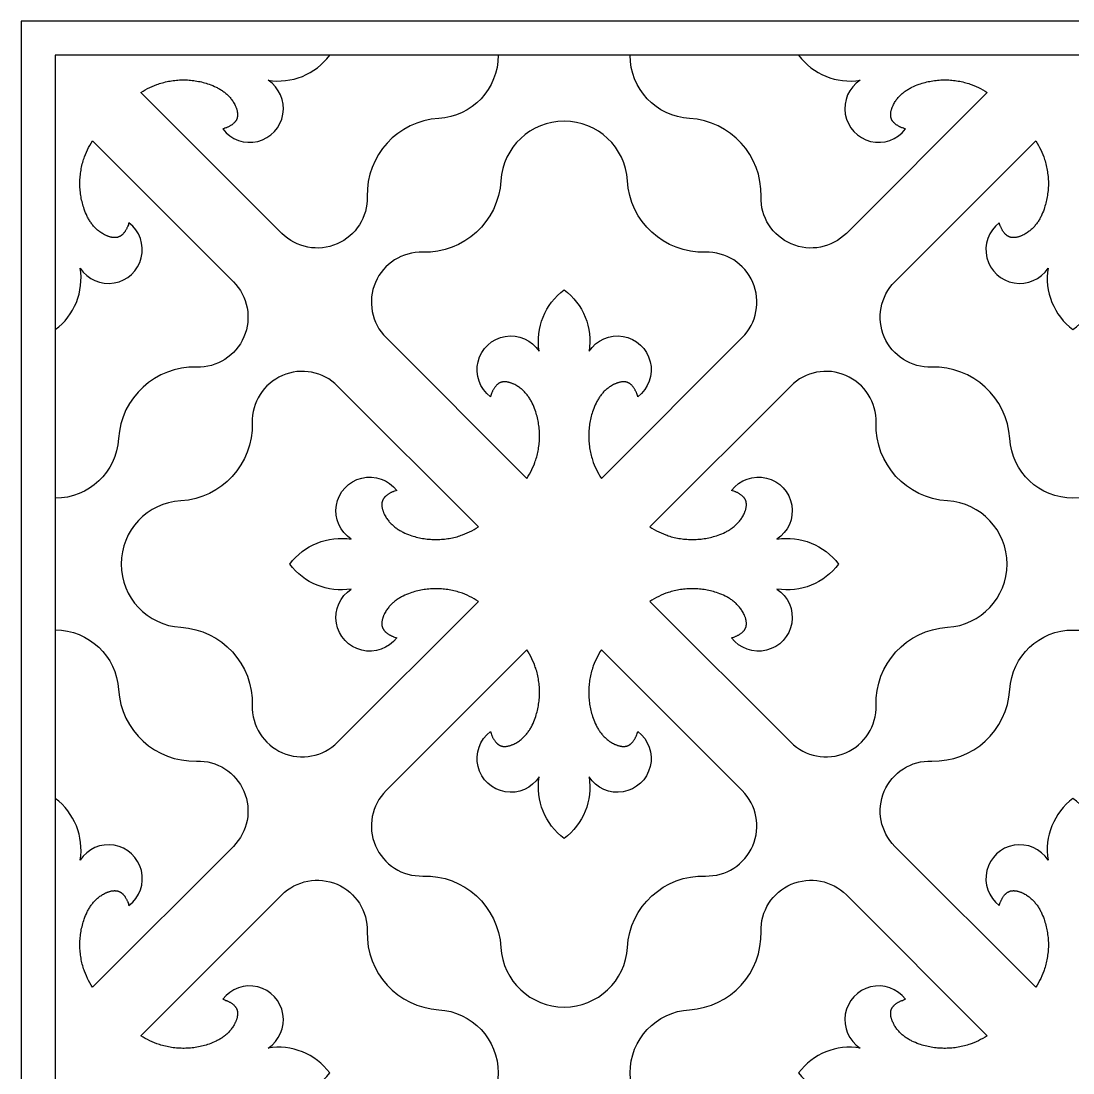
# Model space of a CAD drawing. Extents: x 3179 to 5944, y 1000 to 3765.
# Drawn here: x 3179 to 4562, y 2382 to 3765 of the extents above; entities that cross this region are included whole.
import ezdxf

# ---------------------------------------------------------------- set-up
doc = ezdxf.new("R2010")
doc.units = 0
doc.layers.add('LAYER_01', color=1, linetype='CONTINUOUS')

msp = doc.modelspace()

# ---------------------------------------------------------------- linework, layer by layer
at = {"layer": 'LAYER_01'}
for points in [[(3179.3, 1000), (5944, 1000), (5944, 3764.8), (3179.3, 3764.8)], [(3224.3, 1045), (5899, 1045), (5899, 3719.8), (3224.3, 3719.8)]]:
    msp.add_lwpolyline(points, close=True, dxfattribs=at)
for points in [[(3806.4, 3719.8, -0.396883), (3728.1, 3636.7, 0.40526), (3634.2, 3534.1, -0.678667), (3522, 3485.7), (3336.9, 3670.8), (3339.7, 3672.6), (3342.6, 3674.3), (3345.6, 3675.9), (3348.6, 3677.4), (3351.7, 3678.8), (3354.8, 3680.1), (3357.9, 3681.4), (3359.5, 3681.9), (3361.1, 3682.5), (3363.1, 3683.1), (3365.1, 3683.7), (3367, 3684.2), (3369.1, 3684.7), (3371.1, 3685.2), (3373.1, 3685.6), (3375.1, 3685.9), (3377.2, 3686.3), (3379.2, 3686.6), (3381.3, 3686.8), (3383.4, 3687), (3385.5, 3687.2), (3387.5, 3687.3), (3389.6, 3687.4), (3391.7, 3687.4), (3393.8, 3687.4), (3395.9, 3687.4), (3398, 3687.3), (3400, 3687.2), (3402.1, 3687), (3404.2, 3686.8), (3406.3, 3686.5), (3408.3, 3686.2), (3410.4, 3685.9), (3412.4, 3685.5), (3414.5, 3685.1), (3416.5, 3684.7), (3418.5, 3684.2), (3420.5, 3683.6), (3422.5, 3683), (3424.5, 3682.4), (3426.5, 3681.7), (3428.9, 3680.9), (3431.3, 3679.9), (3433.6, 3678.9), (3435.9, 3677.8), (3437, 3677.3), (3438.1, 3676.7), (3439.3, 3676), (3440.3, 3675.4), (3441.4, 3674.8), (3442.5, 3674.1), (3443.6, 3673.4), (3444.6, 3672.7), (3445.6, 3671.9), (3446.6, 3671.1), (3447.6, 3670.4), (3448.6, 3669.5), (3449.5, 3668.7), (3450.5, 3667.8), (3451.4, 3666.9), (3452.3, 3666), (3453.2, 3665.1), (3454, 3664.1), (3454.8, 3663.1), (3455.6, 3662), (3456.4, 3661), (3457.2, 3659.9), (3457.9, 3658.8), (3458.6, 3657.6), (3459.4, 3656.3), (3460.1, 3655), (3460.8, 3653.6), (3461.1, 3652.9), (3461.4, 3652.2), (3461.7, 3651.5), (3461.9, 3650.8), (3462.2, 3650.1), (3462.5, 3649.4), (3462.7, 3648.7), (3462.9, 3648), (3463.1, 3647.3), (3463.2, 3646.6), (3463.4, 3645.9), (3463.5, 3645.2), (3463.6, 3644.5), (3463.7, 3643.8), (3463.8, 3643.1), (3463.8, 3642.4), (3463.8, 3642.1), (3463.9, 3641.7), (3463.9, 3641.4), (3463.8, 3641), (3463.8, 3640.7), (3463.8, 3640.4), (3463.8, 3640), (3463.7, 3639.7), (3463.7, 3639.4), (3463.7, 3639.1), (3463.6, 3638.7), (3463.5, 3638.4), (3463.5, 3638.1), (3463.4, 3637.8), (3463.3, 3637.5), (3463.2, 3637.1), (3463.1, 3636.8), (3463, 3636.5), (3462.9, 3636.2), (3462.8, 3635.9), (3462.6, 3635.6), (3462.5, 3635.3), (3462.4, 3635), (3462.2, 3634.7), (3462, 3634.4), (3461.9, 3634.1), (3461.7, 3633.8), (3461.5, 3633.6), (3461.3, 3633.3), (3461.1, 3633), (3460.9, 3632.7), (3460.7, 3632.5), (3460.5, 3632.2), (3460.2, 3631.9), (3460, 3631.7), (3459.7, 3631.4), (3459.5, 3631.1), (3459.3, 3630.9), (3458.7, 3630.4), (3458.2, 3629.9), (3457.6, 3629.4), (3457.1, 3629), (3456.5, 3628.5), (3455.9, 3628.1), (3455.2, 3627.7), (3454.6, 3627.3), (3453.9, 3626.9), (3453.3, 3626.5), (3452.6, 3626.2), (3451.9, 3625.8), (3451.2, 3625.5), (3450.6, 3625.2), (3449.9, 3624.9), (3449.2, 3624.6), (3448.5, 3624.3), (3447.1, 3623.8), (3445.7, 3623.3), (3444.3, 3622.9, 1.188118), (3503.9, 3687, 0.279449), (3584.9, 3719.8)], [(4201.1, 3719.8, 0.279449), (4282, 3687, 1.188118), (4341.6, 3622.9), (4340.2, 3623.3), (4338.9, 3623.8), (4337.5, 3624.3), (4336.8, 3624.6), (4336.1, 3624.9), (4335.4, 3625.2), (4334.7, 3625.5), (4334, 3625.8), (4333.3, 3626.2), (4332.6, 3626.5), (4332, 3626.9), (4331.3, 3627.3), (4330.7, 3627.7), (4330.1, 3628.1), (4329.5, 3628.5), (4328.9, 3629), (4328.3, 3629.4), (4327.7, 3629.9), (4327.2, 3630.4), (4326.7, 3630.9), (4326.4, 3631.1), (4326.2, 3631.4), (4325.9, 3631.7), (4325.7, 3631.9), (4325.5, 3632.2), (4325.2, 3632.5), (4325, 3632.7), (4324.8, 3633), (4324.6, 3633.3), (4324.4, 3633.6), (4324.2, 3633.8), (4324.1, 3634.1), (4323.9, 3634.4), (4323.7, 3634.7), (4323.6, 3635), (4323.4, 3635.3), (4323.3, 3635.6), (4323.1, 3635.9), (4323, 3636.2), (4322.9, 3636.5), (4322.8, 3636.8), (4322.7, 3637.1), (4322.6, 3637.5), (4322.5, 3637.8), (4322.4, 3638.1), (4322.4, 3638.4), (4322.3, 3638.7), (4322.3, 3639.1), (4322.2, 3639.4), (4322.2, 3639.7), (4322.1, 3640), (4322.1, 3640.4), (4322.1, 3640.7), (4322.1, 3641), (4322.1, 3641.4), (4322.1, 3641.7), (4322.1, 3642.1), (4322.1, 3642.4), (4322.1, 3643.1), (4322.2, 3643.8), (4322.3, 3644.5), (4322.4, 3645.2), (4322.5, 3645.9), (4322.7, 3646.6), (4322.8, 3647.3), (4323, 3648), (4323.2, 3648.7), (4323.5, 3649.4), (4323.7, 3650.1), (4324, 3650.8), (4324.2, 3651.5), (4324.5, 3652.2), (4324.8, 3652.9), (4325.2, 3653.6), (4325.8, 3655), (4326.5, 3656.3), (4327.3, 3657.6), (4328, 3658.8), (4328.7, 3659.9), (4329.5, 3661), (4330.3, 3662), (4331.1, 3663.1), (4331.9, 3664.1), (4332.8, 3665.1), (4333.6, 3666), (4334.5, 3666.9), (4335.4, 3667.8), (4336.4, 3668.7), (4337.3, 3669.5), (4338.3, 3670.4), (4339.3, 3671.1), (4340.3, 3671.9), (4341.3, 3672.7), (4342.4, 3673.4), (4343.4, 3674.1), (4344.5, 3674.8), (4345.6, 3675.4), (4346.7, 3676), (4347.8, 3676.7), (4348.9, 3677.3), (4350, 3677.8), (4352.3, 3678.9), (4354.7, 3679.9), (4357, 3680.9), (4359.4, 3681.7), (4361.4, 3682.4), (4363.4, 3683), (4365.4, 3683.6), (4367.4, 3684.2), (4369.4, 3684.7), (4371.4, 3685.1), (4373.5, 3685.5), (4375.5, 3685.9), (4377.6, 3686.2), (4379.7, 3686.5), (4381.7, 3686.8), (4383.8, 3687), (4385.9, 3687.2), (4388, 3687.3), (4390, 3687.4), (4392.1, 3687.4), (4394.2, 3687.4), (4396.3, 3687.4), (4398.4, 3687.3), (4400.5, 3687.2), (4402.5, 3687), (4404.6, 3686.8), (4406.7, 3686.6), (4408.7, 3686.3), (4410.8, 3685.9), (4412.8, 3685.6), (4414.8, 3685.2), (4416.9, 3684.7), (4418.9, 3684.2), (4420.9, 3683.7), (4422.8, 3683.1), (4424.8, 3682.5), (4426.4, 3681.9), (4428, 3681.4), (4431.2, 3680.1), (4434.3, 3678.8), (4437.3, 3677.4), (4440.3, 3675.9), (4443.3, 3674.3), (4446.2, 3672.6), (4449, 3670.8), (4263.9, 3485.7, -0.678667), (4151.7, 3534.1, 0.40526), (4057.9, 3636.7, -0.396883), (3979.6, 3719.8)], [(3224.3, 3359.2, 0.279449), (3257, 3440.1, 1.188118), (3321.1, 3499.7), (3320.7, 3498.4), (3320.3, 3497), (3319.7, 3495.6), (3319.5, 3494.9), (3319.2, 3494.2), (3318.8, 3493.5), (3318.5, 3492.8), (3318.2, 3492.1), (3317.8, 3491.4), (3317.5, 3490.7), (3317.1, 3490.1), (3316.7, 3489.4), (3316.3, 3488.8), (3315.9, 3488.2), (3315.5, 3487.6), (3315, 3487), (3314.6, 3486.4), (3314.1, 3485.8), (3313.6, 3485.3), (3313.1, 3484.8), (3312.9, 3484.5), (3312.6, 3484.3), (3312.4, 3484), (3312.1, 3483.8), (3311.8, 3483.6), (3311.6, 3483.3), (3311.3, 3483.1), (3311, 3482.9), (3310.7, 3482.7), (3310.5, 3482.5), (3310.2, 3482.3), (3309.9, 3482.2), (3309.6, 3482), (3309.3, 3481.8), (3309, 3481.7), (3308.7, 3481.5), (3308.4, 3481.4), (3308.1, 3481.2), (3307.8, 3481.1), (3307.5, 3481), (3307.2, 3480.9), (3306.9, 3480.8), (3306.6, 3480.7), (3306.3, 3480.6), (3305.9, 3480.5), (3305.6, 3480.5), (3305.3, 3480.4), (3305, 3480.4), (3304.6, 3480.3), (3304.3, 3480.3), (3304, 3480.2), (3303.6, 3480.2), (3303.3, 3480.2), (3303, 3480.2), (3302.6, 3480.2), (3302.3, 3480.2), (3302, 3480.2), (3301.6, 3480.2), (3300.9, 3480.2), (3300.2, 3480.3), (3299.5, 3480.4), (3298.8, 3480.5), (3298.1, 3480.6), (3297.4, 3480.8), (3296.7, 3480.9), (3296, 3481.1), (3295.3, 3481.3), (3294.6, 3481.6), (3293.9, 3481.8), (3293.2, 3482.1), (3292.5, 3482.3), (3291.8, 3482.6), (3291.1, 3482.9), (3290.4, 3483.3), (3289, 3483.9), (3287.7, 3484.6), (3286.4, 3485.4), (3285.3, 3486.1), (3284.1, 3486.8), (3283, 3487.6), (3282, 3488.4), (3280.9, 3489.2), (3279.9, 3490), (3279, 3490.9), (3278, 3491.7), (3277.1, 3492.6), (3276.2, 3493.6), (3275.3, 3494.5), (3274.5, 3495.4), (3273.7, 3496.4), (3272.9, 3497.4), (3272.1, 3498.4), (3271.4, 3499.4), (3270.6, 3500.5), (3269.9, 3501.5), (3269.3, 3502.6), (3268.6, 3503.7), (3268, 3504.8), (3267.4, 3505.9), (3266.8, 3507), (3266.2, 3508.1), (3265.1, 3510.4), (3264.1, 3512.8), (3263.2, 3515.1), (3262.3, 3517.5), (3261.6, 3519.5), (3261, 3521.5), (3260.4, 3523.5), (3259.9, 3525.5), (3259.4, 3527.5), (3258.9, 3529.5), (3258.5, 3531.6), (3258.1, 3533.6), (3257.8, 3535.7), (3257.5, 3537.8), (3257.2, 3539.8), (3257, 3541.9), (3256.9, 3544), (3256.7, 3546.1), (3256.7, 3548.2), (3256.6, 3550.2), (3256.6, 3552.3), (3256.6, 3554.4), (3256.7, 3556.5), (3256.9, 3558.6), (3257, 3560.6), (3257.2, 3562.7), (3257.5, 3564.8), (3257.8, 3566.8), (3258.1, 3568.9), (3258.5, 3570.9), (3258.9, 3572.9), (3259.3, 3575), (3259.8, 3577), (3260.4, 3579), (3260.9, 3580.9), (3261.5, 3582.9), (3262.1, 3584.5), (3262.7, 3586.1), (3263.9, 3589.3), (3265.2, 3592.4), (3266.6, 3595.4), (3268.1, 3598.4), (3269.7, 3601.4), (3271.4, 3604.3), (3273.2, 3607.2), (3458.3, 3422.1, -0.678667), (3409.9, 3309.9, 0.40526), (3307.4, 3216, -0.396883), (3224.3, 3137.7)], [(4644.7, 3216, -0.942173), (4478.6, 3216, 0.40526), (4376, 3309.9, -0.678667), (4327.6, 3422.1), (4512.7, 3607.2), (4514.5, 3604.3), (4516.2, 3601.4), (4517.8, 3598.4), (4519.3, 3595.4), (4520.7, 3592.4), (4522, 3589.3), (4523.3, 3586.1), (4523.8, 3584.5), (4524.4, 3582.9), (4525, 3580.9), (4525.6, 3579), (4526.1, 3577), (4526.6, 3575), (4527, 3572.9), (4527.5, 3570.9), (4527.8, 3568.9), (4528.2, 3566.8), (4528.4, 3564.8), (4528.7, 3562.7), (4528.9, 3560.6), (4529.1, 3558.6), (4529.2, 3556.5), (4529.3, 3554.4), (4529.3, 3552.3), (4529.3, 3550.2), (4529.3, 3548.2), (4529.2, 3546.1), (4529, 3544), (4528.9, 3541.9), (4528.7, 3539.8), (4528.4, 3537.8), (4528.1, 3535.7), (4527.8, 3533.6), (4527.4, 3531.6), (4527, 3529.5), (4526.5, 3527.5), (4526, 3525.5), (4525.5, 3523.5), (4524.9, 3521.5), (4524.3, 3519.5), (4523.6, 3517.5), (4522.8, 3515.1), (4521.8, 3512.8), (4520.8, 3510.4), (4519.7, 3508.1), (4519.1, 3507), (4518.6, 3505.9), (4517.9, 3504.8), (4517.3, 3503.7), (4516.7, 3502.6), (4516, 3501.5), (4515.3, 3500.5), (4514.6, 3499.4), (4513.8, 3498.4), (4513, 3497.4), (4512.2, 3496.4), (4511.4, 3495.4), (4510.6, 3494.5), (4509.7, 3493.6), (4508.8, 3492.6), (4507.9, 3491.7), (4506.9, 3490.9), (4506, 3490), (4505, 3489.2), (4503.9, 3488.4), (4502.9, 3487.6), (4501.8, 3486.8), (4500.7, 3486.1), (4499.5, 3485.4), (4498.2, 3484.6), (4496.9, 3483.9), (4495.5, 3483.3), (4494.8, 3482.9), (4494.1, 3482.6), (4493.4, 3482.3), (4492.7, 3482.1), (4492, 3481.8), (4491.3, 3481.6), (4490.6, 3481.3), (4489.9, 3481.1), (4489.2, 3480.9), (4488.5, 3480.8), (4487.8, 3480.6), (4487.1, 3480.5), (4486.4, 3480.4), (4485.7, 3480.3), (4485, 3480.2), (4484.3, 3480.2), (4484, 3480.2), (4483.6, 3480.2), (4483.3, 3480.2), (4482.9, 3480.2), (4482.6, 3480.2), (4482.3, 3480.2), (4481.9, 3480.2), (4481.6, 3480.3), (4481.3, 3480.3), (4480.9, 3480.4), (4480.6, 3480.4), (4480.3, 3480.5), (4480, 3480.5), (4479.7, 3480.6), (4479.3, 3480.7), (4479, 3480.8), (4478.7, 3480.9), (4478.4, 3481), (4478.1, 3481.1), (4477.8, 3481.2), (4477.5, 3481.4), (4477.2, 3481.5), (4476.9, 3481.7), (4476.6, 3481.8), (4476.3, 3482), (4476, 3482.2), (4475.7, 3482.3), (4475.4, 3482.5), (4475.2, 3482.7), (4474.9, 3482.9), (4474.6, 3483.1), (4474.3, 3483.3), (4474.1, 3483.6), (4473.8, 3483.8), (4473.6, 3484), (4473.3, 3484.3), (4473, 3484.5), (4472.8, 3484.8), (4472.3, 3485.3), (4471.8, 3485.8), (4471.3, 3486.4), (4470.9, 3487), (4470.4, 3487.6), (4470, 3488.2), (4469.6, 3488.8), (4469.2, 3489.4), (4468.8, 3490.1), (4468.4, 3490.7), (4468.1, 3491.4), (4467.7, 3492.1), (4467.4, 3492.8), (4467.1, 3493.5), (4466.8, 3494.2), (4466.5, 3494.9), (4466.2, 3495.6), (4465.7, 3497), (4465.2, 3498.4), (4464.8, 3499.7, 1.188118), (4528.9, 3440.1, 0.279449), (4561.7, 3359.2, 0.279449), (4594.4, 3440.1, 1.188118)], [(3224.3, 2964.5, -0.396883), (3307.4, 2886.2, 0.40526), (3409.9, 2792.3, -0.678667), (3458.3, 2680.1), (3273.2, 2495), (3271.4, 2497.8), (3269.7, 2500.7), (3268.1, 2503.7), (3266.6, 2506.7), (3265.2, 2509.8), (3263.9, 2512.9), (3262.7, 2516), (3262.1, 2517.6), (3261.5, 2519.2), (3260.9, 2521.2), (3260.4, 2523.2), (3259.8, 2525.2), (3259.3, 2527.2), (3258.9, 2529.2), (3258.5, 2531.2), (3258.1, 2533.2), (3257.8, 2535.3), (3257.5, 2537.3), (3257.2, 2539.4), (3257, 2541.5), (3256.9, 2543.6), (3256.7, 2545.6), (3256.6, 2547.7), (3256.6, 2549.8), (3256.6, 2551.9), (3256.7, 2554), (3256.7, 2556.1), (3256.9, 2558.1), (3257, 2560.2), (3257.2, 2562.3), (3257.5, 2564.4), (3257.8, 2566.4), (3258.1, 2568.5), (3258.5, 2570.5), (3258.9, 2572.6), (3259.4, 2574.6), (3259.9, 2576.6), (3260.4, 2578.6), (3261, 2580.6), (3261.6, 2582.6), (3262.3, 2584.6), (3263.2, 2587), (3264.1, 2589.4), (3265.1, 2591.7), (3266.2, 2594), (3266.8, 2595.1), (3267.4, 2596.2), (3268, 2597.4), (3268.6, 2598.5), (3269.3, 2599.5), (3269.9, 2600.6), (3270.6, 2601.7), (3271.4, 2602.7), (3272.1, 2603.7), (3272.9, 2604.7), (3273.7, 2605.7), (3274.5, 2606.7), (3275.3, 2607.6), (3276.2, 2608.6), (3277.1, 2609.5), (3278, 2610.4), (3279, 2611.3), (3279.9, 2612.1), (3280.9, 2612.9), (3282, 2613.7), (3283, 2614.5), (3284.1, 2615.3), (3285.3, 2616), (3286.4, 2616.7), (3287.7, 2617.5), (3289, 2618.2), (3290.4, 2618.9), (3291.1, 2619.2), (3291.8, 2619.5), (3292.5, 2619.8), (3293.2, 2620.1), (3293.9, 2620.3), (3294.6, 2620.6), (3295.3, 2620.8), (3296, 2621), (3296.7, 2621.2), (3297.4, 2621.4), (3298.1, 2621.5), (3298.8, 2621.6), (3299.5, 2621.7), (3300.2, 2621.8), (3300.9, 2621.9), (3301.6, 2621.9), (3302, 2622), (3302.3, 2622), (3302.6, 2622), (3303, 2621.9), (3303.3, 2621.9), (3303.6, 2621.9), (3304, 2621.9), (3304.3, 2621.9), (3304.6, 2621.8), (3305, 2621.8), (3305.3, 2621.7), (3305.6, 2621.6), (3305.9, 2621.6), (3306.3, 2621.5), (3306.6, 2621.4), (3306.9, 2621.3), (3307.2, 2621.2), (3307.5, 2621.1), (3307.8, 2621), (3308.1, 2620.9), (3308.4, 2620.8), (3308.7, 2620.6), (3309, 2620.5), (3309.3, 2620.3), (3309.6, 2620.1), (3309.9, 2620), (3310.2, 2619.8), (3310.5, 2619.6), (3310.7, 2619.4), (3311, 2619.2), (3311.3, 2619), (3311.6, 2618.8), (3311.8, 2618.6), (3312.1, 2618.3), (3312.4, 2618.1), (3312.6, 2617.9), (3312.9, 2617.6), (3313.1, 2617.4), (3313.6, 2616.8), (3314.1, 2616.3), (3314.6, 2615.7), (3315, 2615.2), (3315.5, 2614.6), (3315.9, 2614), (3316.3, 2613.3), (3316.7, 2612.7), (3317.1, 2612), (3317.5, 2611.4), (3317.8, 2610.7), (3318.2, 2610), (3318.5, 2609.3), (3318.8, 2608.7), (3319.2, 2608), (3319.5, 2607.3), (3319.7, 2606.6), (3320.3, 2605.2), (3320.7, 2603.8), (3321.1, 2602.4, 1.188118), (3257, 2662.1, 0.279449), (3224.3, 2743)], [(4594.4, 2662.1, 0.279449), (4561.7, 2743, 0.279449), (4528.9, 2662.1, 1.188118), (4464.8, 2602.4), (4465.2, 2603.8), (4465.7, 2605.2), (4466.2, 2606.6), (4466.5, 2607.3), (4466.8, 2608), (4467.1, 2608.7), (4467.4, 2609.3), (4467.7, 2610), (4468.1, 2610.7), (4468.4, 2611.4), (4468.8, 2612), (4469.2, 2612.7), (4469.6, 2613.3), (4470, 2614), (4470.4, 2614.6), (4470.9, 2615.2), (4471.3, 2615.7), (4471.8, 2616.3), (4472.3, 2616.8), (4472.8, 2617.4), (4473, 2617.6), (4473.3, 2617.9), (4473.6, 2618.1), (4473.8, 2618.3), (4474.1, 2618.6), (4474.3, 2618.8), (4474.6, 2619), (4474.9, 2619.2), (4475.2, 2619.4), (4475.4, 2619.6), (4475.7, 2619.8), (4476, 2620), (4476.3, 2620.1), (4476.6, 2620.3), (4476.9, 2620.5), (4477.2, 2620.6), (4477.5, 2620.8), (4477.8, 2620.9), (4478.1, 2621), (4478.4, 2621.1), (4478.7, 2621.2), (4479, 2621.3), (4479.3, 2621.4), (4479.7, 2621.5), (4480, 2621.6), (4480.3, 2621.6), (4480.6, 2621.7), (4480.9, 2621.8), (4481.3, 2621.8), (4481.6, 2621.9), (4481.9, 2621.9), (4482.3, 2621.9), (4482.6, 2621.9), (4482.9, 2621.9), (4483.3, 2622), (4483.6, 2622), (4484, 2622), (4484.3, 2621.9), (4485, 2621.9), (4485.7, 2621.8), (4486.4, 2621.7), (4487.1, 2621.6), (4487.8, 2621.5), (4488.5, 2621.4), (4489.2, 2621.2), (4489.9, 2621), (4490.6, 2620.8), (4491.3, 2620.6), (4492, 2620.3), (4492.7, 2620.1), (4493.4, 2619.8), (4494.1, 2619.5), (4494.8, 2619.2), (4495.5, 2618.9), (4496.9, 2618.2), (4498.2, 2617.5), (4499.5, 2616.7), (4500.7, 2616), (4501.8, 2615.3), (4502.9, 2614.5), (4503.9, 2613.7), (4505, 2612.9), (4506, 2612.1), (4506.9, 2611.3), (4507.9, 2610.4), (4508.8, 2609.5), (4509.7, 2608.6), (4510.6, 2607.6), (4511.4, 2606.7), (4512.2, 2605.7), (4513, 2604.7), (4513.8, 2603.7), (4514.6, 2602.7), (4515.3, 2601.7), (4516, 2600.6), (4516.7, 2599.5), (4517.3, 2598.5), (4517.9, 2597.4), (4518.6, 2596.2), (4519.1, 2595.1), (4519.7, 2594), (4520.8, 2591.7), (4521.8, 2589.4), (4522.8, 2587), (4523.6, 2584.6), (4524.3, 2582.6), (4524.9, 2580.6), (4525.5, 2578.6), (4526, 2576.6), (4526.5, 2574.6), (4527, 2572.6), (4527.4, 2570.5), (4527.8, 2568.5), (4528.1, 2566.4), (4528.4, 2564.4), (4528.7, 2562.3), (4528.9, 2560.2), (4529, 2558.1), (4529.2, 2556.1), (4529.3, 2554), (4529.3, 2551.9), (4529.3, 2549.8), (4529.3, 2547.7), (4529.2, 2545.6), (4529.1, 2543.6), (4528.9, 2541.5), (4528.7, 2539.4), (4528.4, 2537.3), (4528.2, 2535.3), (4527.8, 2533.2), (4527.5, 2531.2), (4527, 2529.2), (4526.6, 2527.2), (4526.1, 2525.2), (4525.6, 2523.2), (4525, 2521.2), (4524.4, 2519.2), (4523.8, 2517.6), (4523.3, 2516), (4522, 2512.9), (4520.7, 2509.8), (4519.3, 2506.7), (4517.8, 2503.7), (4516.2, 2500.7), (4514.5, 2497.8), (4512.7, 2495), (4327.6, 2680.1, -0.678667), (4376, 2792.3, 0.40526), (4478.6, 2886.2, -0.942173), (4644.7, 2886.2, 0.40526)], [(3503.9, 2349.6, 0.279449), (3584.9, 2382.4, 0.279449), (3503.9, 2415.1, 1.188118), (3444.3, 2479.2), (3445.7, 2478.8), (3447.1, 2478.4), (3448.5, 2477.8), (3449.2, 2477.6), (3449.9, 2477.3), (3450.6, 2477), (3451.2, 2476.6), (3451.9, 2476.3), (3452.6, 2475.9), (3453.3, 2475.6), (3453.9, 2475.2), (3454.6, 2474.8), (3455.2, 2474.4), (3455.9, 2474), (3456.5, 2473.6), (3457.1, 2473.1), (3457.6, 2472.7), (3458.2, 2472.2), (3458.7, 2471.7), (3459.3, 2471.2), (3459.5, 2471), (3459.7, 2470.7), (3460, 2470.5), (3460.2, 2470.2), (3460.5, 2469.9), (3460.7, 2469.7), (3460.9, 2469.4), (3461.1, 2469.1), (3461.3, 2468.9), (3461.5, 2468.6), (3461.7, 2468.3), (3461.9, 2468), (3462, 2467.7), (3462.2, 2467.4), (3462.4, 2467.1), (3462.5, 2466.8), (3462.6, 2466.5), (3462.8, 2466.2), (3462.9, 2465.9), (3463, 2465.6), (3463.1, 2465.3), (3463.2, 2465), (3463.3, 2464.7), (3463.4, 2464.4), (3463.5, 2464), (3463.5, 2463.7), (3463.6, 2463.4), (3463.7, 2463.1), (3463.7, 2462.7), (3463.7, 2462.4), (3463.8, 2462.1), (3463.8, 2461.8), (3463.8, 2461.4), (3463.8, 2461.1), (3463.9, 2460.7), (3463.9, 2460.4), (3463.8, 2460.1), (3463.8, 2459.7), (3463.8, 2459), (3463.7, 2458.3), (3463.6, 2457.6), (3463.5, 2456.9), (3463.4, 2456.2), (3463.2, 2455.5), (3463.1, 2454.8), (3462.9, 2454.1), (3462.7, 2453.4), (3462.5, 2452.7), (3462.2, 2452), (3461.9, 2451.3), (3461.7, 2450.6), (3461.4, 2449.9), (3461.1, 2449.2), (3460.8, 2448.5), (3460.1, 2447.2), (3459.4, 2445.8), (3458.6, 2444.5), (3457.9, 2443.4), (3457.2, 2442.2), (3456.4, 2441.1), (3455.6, 2440.1), (3454.8, 2439.1), (3454, 2438), (3453.2, 2437.1), (3452.3, 2436.1), (3451.4, 2435.2), (3450.5, 2434.3), (3449.5, 2433.4), (3448.6, 2432.6), (3447.6, 2431.8), (3446.6, 2431), (3445.6, 2430.2), (3444.6, 2429.5), (3443.6, 2428.7), (3442.5, 2428), (3441.4, 2427.4), (3440.3, 2426.7), (3439.3, 2426.1), (3438.1, 2425.5), (3437, 2424.9), (3435.9, 2424.3), (3433.6, 2423.2), (3431.3, 2422.2), (3428.9, 2421.3), (3426.5, 2420.4), (3424.5, 2419.7), (3422.5, 2419.1), (3420.5, 2418.5), (3418.5, 2418), (3416.5, 2417.5), (3414.5, 2417), (3412.4, 2416.6), (3410.4, 2416.2), (3408.3, 2415.9), (3406.3, 2415.6), (3404.2, 2415.3), (3402.1, 2415.1), (3400, 2415), (3398, 2414.8), (3395.9, 2414.8), (3393.8, 2414.7), (3391.7, 2414.7), (3389.6, 2414.8), (3387.5, 2414.8), (3385.5, 2415), (3383.4, 2415.1), (3381.3, 2415.3), (3379.2, 2415.6), (3377.2, 2415.9), (3375.1, 2416.2), (3373.1, 2416.6), (3371.1, 2417), (3369.1, 2417.4), (3367, 2417.9), (3365.1, 2418.5), (3363.1, 2419), (3361.1, 2419.7), (3359.5, 2420.2), (3357.9, 2420.8), (3354.8, 2422), (3351.7, 2423.3), (3348.6, 2424.7), (3345.6, 2426.2), (3342.6, 2427.8), (3339.7, 2429.5), (3336.9, 2431.3), (3522, 2616.4, -0.678667), (3634.2, 2568.1, 0.40526), (3728.1, 2465.5, -0.942173), (3728.1, 2299.3, 0.40526)], [(4057.9, 2299.3, -0.942173), (4057.9, 2465.5, 0.40526), (4151.7, 2568.1, -0.678667), (4263.9, 2616.4), (4449, 2431.3), (4446.2, 2429.5), (4443.3, 2427.8), (4440.3, 2426.2), (4437.3, 2424.7), (4434.3, 2423.3), (4431.2, 2422), (4428, 2420.8), (4426.4, 2420.2), (4424.8, 2419.7), (4422.8, 2419), (4420.9, 2418.5), (4418.9, 2417.9), (4416.9, 2417.4), (4414.8, 2417), (4412.8, 2416.6), (4410.8, 2416.2), (4408.7, 2415.9), (4406.7, 2415.6), (4404.6, 2415.3), (4402.5, 2415.1), (4400.5, 2415), (4398.4, 2414.8), (4396.3, 2414.8), (4394.2, 2414.7), (4392.1, 2414.7), (4390, 2414.8), (4388, 2414.8), (4385.9, 2415), (4383.8, 2415.1), (4381.7, 2415.3), (4379.7, 2415.6), (4377.6, 2415.9), (4375.5, 2416.2), (4373.5, 2416.6), (4371.4, 2417), (4369.4, 2417.5), (4367.4, 2418), (4365.4, 2418.5), (4363.4, 2419.1), (4361.4, 2419.7), (4359.4, 2420.4), (4357, 2421.3), (4354.7, 2422.2), (4352.3, 2423.2), (4350, 2424.3), (4348.9, 2424.9), (4347.8, 2425.5), (4346.7, 2426.1), (4345.6, 2426.7), (4344.5, 2427.4), (4343.4, 2428), (4342.4, 2428.7), (4341.3, 2429.5), (4340.3, 2430.2), (4339.3, 2431), (4338.3, 2431.8), (4337.3, 2432.6), (4336.4, 2433.4), (4335.4, 2434.3), (4334.5, 2435.2), (4333.6, 2436.1), (4332.8, 2437.1), (4331.9, 2438), (4331.1, 2439.1), (4330.3, 2440.1), (4329.5, 2441.1), (4328.7, 2442.2), (4328, 2443.4), (4327.3, 2444.5), (4326.5, 2445.8), (4325.8, 2447.2), (4325.2, 2448.5), (4324.8, 2449.2), (4324.5, 2449.9), (4324.2, 2450.6), (4324, 2451.3), (4323.7, 2452), (4323.5, 2452.7), (4323.2, 2453.4), (4323, 2454.1), (4322.8, 2454.8), (4322.7, 2455.5), (4322.5, 2456.2), (4322.4, 2456.9), (4322.3, 2457.6), (4322.2, 2458.3), (4322.1, 2459), (4322.1, 2459.7), (4322.1, 2460.1), (4322.1, 2460.4), (4322.1, 2460.7), (4322.1, 2461.1), (4322.1, 2461.4), (4322.1, 2461.8), (4322.1, 2462.1), (4322.2, 2462.4), (4322.2, 2462.7), (4322.3, 2463.1), (4322.3, 2463.4), (4322.4, 2463.7), (4322.4, 2464), (4322.5, 2464.4), (4322.6, 2464.7), (4322.7, 2465), (4322.8, 2465.3), (4322.9, 2465.6), (4323, 2465.9), (4323.1, 2466.2), (4323.3, 2466.5), (4323.4, 2466.8), (4323.6, 2467.1), (4323.7, 2467.4), (4323.9, 2467.7), (4324.1, 2468), (4324.2, 2468.3), (4324.4, 2468.6), (4324.6, 2468.9), (4324.8, 2469.1), (4325, 2469.4), (4325.2, 2469.7), (4325.5, 2469.9), (4325.7, 2470.2), (4325.9, 2470.5), (4326.2, 2470.7), (4326.4, 2471), (4326.7, 2471.2), (4327.2, 2471.7), (4327.7, 2472.2), (4328.3, 2472.7), (4328.9, 2473.1), (4329.5, 2473.6), (4330.1, 2474), (4330.7, 2474.4), (4331.3, 2474.8), (4332, 2475.2), (4332.6, 2475.6), (4333.3, 2475.9), (4334, 2476.3), (4334.7, 2476.6), (4335.4, 2477), (4336.1, 2477.3), (4336.8, 2477.6), (4337.5, 2477.8), (4338.9, 2478.4), (4340.2, 2478.8), (4341.6, 2479.2, 1.188118), (4282, 2415.1, 0.279449), (4201.1, 2382.4, 0.279449), (4282, 2349.6, 1.188118)]]:
    msp.add_lwpolyline(points, format="xyb", dxfattribs=at)
for points in [[(3893, 3633.2, 0.396883), (3809.9, 3554.9, -0.40526), (3707.3, 3461, 0.678667), (3658.9, 3348.8), (3844, 3163.7), (3845.8, 3166.5), (3847.5, 3169.4), (3849.1, 3172.4), (3850.6, 3175.4), (3852, 3178.5), (3853.4, 3181.6), (3854.6, 3184.7), (3855.1, 3186.3), (3855.7, 3187.9), (3856.3, 3189.9), (3856.9, 3191.9), (3857.4, 3193.8), (3857.9, 3195.9), (3858.4, 3197.9), (3858.8, 3199.9), (3859.1, 3201.9), (3859.5, 3204), (3859.8, 3206), (3860, 3208.1), (3860.2, 3210.2), (3860.4, 3212.2), (3860.5, 3214.3), (3860.6, 3216.4), (3860.6, 3218.5), (3860.6, 3220.6), (3860.6, 3222.7), (3860.5, 3224.7), (3860.4, 3226.8), (3860.2, 3228.9), (3860, 3231), (3859.7, 3233.1), (3859.4, 3235.1), (3859.1, 3237.2), (3858.7, 3239.2), (3858.3, 3241.3), (3857.9, 3243.3), (3857.4, 3245.3), (3856.8, 3247.3), (3856.2, 3249.3), (3855.6, 3251.3), (3854.9, 3253.3), (3854.1, 3255.7), (3853.1, 3258.1), (3852.1, 3260.4), (3851, 3262.7), (3850.5, 3263.8), (3849.9, 3264.9), (3849.2, 3266.1), (3848.6, 3267.1), (3848, 3268.2), (3847.3, 3269.3), (3846.6, 3270.4), (3845.9, 3271.4), (3845.1, 3272.4), (3844.3, 3273.4), (3843.6, 3274.4), (3842.7, 3275.4), (3841.9, 3276.3), (3841, 3277.3), (3840.1, 3278.2), (3839.2, 3279.1), (3838.3, 3280), (3837.3, 3280.8), (3836.3, 3281.6), (3835.2, 3282.4), (3834.2, 3283.2), (3833.1, 3284), (3832, 3284.7), (3830.8, 3285.4), (3829.5, 3286.2), (3828.2, 3286.9), (3826.8, 3287.6), (3826.1, 3287.9), (3825.4, 3288.2), (3824.7, 3288.5), (3824, 3288.7), (3823.3, 3289), (3822.6, 3289.2), (3821.9, 3289.5), (3821.2, 3289.7), (3820.5, 3289.9), (3819.8, 3290), (3819.1, 3290.2), (3818.4, 3290.3), (3817.7, 3290.4), (3817, 3290.5), (3816.3, 3290.6), (3815.6, 3290.6), (3815.3, 3290.6), (3814.9, 3290.7), (3814.6, 3290.7), (3814.2, 3290.6), (3813.9, 3290.6), (3813.6, 3290.6), (3813.2, 3290.6), (3812.9, 3290.5), (3812.6, 3290.5), (3812.3, 3290.5), (3811.9, 3290.4), (3811.6, 3290.3), (3811.3, 3290.3), (3811, 3290.2), (3810.7, 3290.1), (3810.3, 3290), (3810, 3289.9), (3809.7, 3289.8), (3809.4, 3289.7), (3809.1, 3289.6), (3808.8, 3289.4), (3808.5, 3289.3), (3808.2, 3289.2), (3807.9, 3289), (3807.6, 3288.8), (3807.3, 3288.7), (3807, 3288.5), (3806.8, 3288.3), (3806.5, 3288.1), (3806.2, 3287.9), (3805.9, 3287.7), (3805.7, 3287.5), (3805.4, 3287.2), (3805.1, 3287), (3804.9, 3286.8), (3804.6, 3286.5), (3804.3, 3286.3), (3804.1, 3286.1), (3803.6, 3285.5), (3803.1, 3285), (3802.6, 3284.4), (3802.2, 3283.9), (3801.8, 3283.3), (3801.3, 3282.6), (3800.9, 3282), (3800.5, 3281.4), (3800.1, 3280.7), (3799.7, 3280.1), (3799.4, 3279.4), (3799, 3278.7), (3798.7, 3278), (3798.4, 3277.3), (3798.1, 3276.7), (3797.8, 3276), (3797.5, 3275.3), (3797, 3273.9), (3796.5, 3272.5), (3796.1, 3271.1, -1.188118), (3860.2, 3330.7, -0.279449), (3893, 3411.7, -0.279449), (3925.7, 3330.7, -1.188118), (3989.8, 3271.1), (3989.4, 3272.5), (3988.9, 3273.9), (3988.4, 3275.3), (3988.1, 3276), (3987.9, 3276.7), (3987.5, 3277.3), (3987.2, 3278), (3986.9, 3278.7), (3986.5, 3279.4), (3986.2, 3280.1), (3985.8, 3280.7), (3985.4, 3281.4), (3985, 3282), (3984.6, 3282.6), (3984.2, 3283.3), (3983.7, 3283.9), (3983.3, 3284.4), (3982.8, 3285), (3982.3, 3285.5), (3981.8, 3286.1), (3981.6, 3286.3), (3981.3, 3286.5), (3981.1, 3286.8), (3980.8, 3287), (3980.5, 3287.2), (3980.3, 3287.5), (3980, 3287.7), (3979.7, 3287.9), (3979.4, 3288.1), (3979.2, 3288.3), (3978.9, 3288.5), (3978.6, 3288.7), (3978.3, 3288.8), (3978, 3289), (3977.7, 3289.2), (3977.4, 3289.3), (3977.1, 3289.4), (3976.8, 3289.6), (3976.5, 3289.7), (3976.2, 3289.8), (3975.9, 3289.9), (3975.6, 3290), (3975.3, 3290.1), (3974.9, 3290.2), (3974.6, 3290.3), (3974.3, 3290.3), (3974, 3290.4), (3973.7, 3290.5), (3973.3, 3290.5), (3973, 3290.5), (3972.7, 3290.6), (3972.3, 3290.6), (3972, 3290.6), (3971.7, 3290.6), (3971.3, 3290.7), (3971, 3290.7), (3970.6, 3290.6), (3970.3, 3290.6), (3969.6, 3290.6), (3968.9, 3290.5), (3968.2, 3290.4), (3967.5, 3290.3), (3966.8, 3290.2), (3966.1, 3290), (3965.4, 3289.9), (3964.7, 3289.7), (3964, 3289.5), (3963.3, 3289.2), (3962.6, 3289), (3961.9, 3288.7), (3961.2, 3288.5), (3960.5, 3288.2), (3959.8, 3287.9), (3959.1, 3287.6), (3957.7, 3286.9), (3956.4, 3286.2), (3955.1, 3285.4), (3954, 3284.7), (3952.8, 3284), (3951.7, 3283.2), (3950.7, 3282.4), (3949.6, 3281.6), (3948.6, 3280.8), (3947.7, 3280), (3946.7, 3279.1), (3945.8, 3278.2), (3944.9, 3277.3), (3944, 3276.3), (3943.2, 3275.4), (3942.4, 3274.4), (3941.6, 3273.4), (3940.8, 3272.4), (3940.1, 3271.4), (3939.3, 3270.4), (3938.6, 3269.3), (3938, 3268.2), (3937.3, 3267.1), (3936.7, 3266.1), (3936.1, 3264.9), (3935.5, 3263.8), (3934.9, 3262.7), (3933.8, 3260.4), (3932.8, 3258.1), (3931.8, 3255.7), (3931, 3253.3), (3930.3, 3251.3), (3929.7, 3249.3), (3929.1, 3247.3), (3928.6, 3245.3), (3928.1, 3243.3), (3927.6, 3241.3), (3927.2, 3239.2), (3926.8, 3237.2), (3926.5, 3235.1), (3926.2, 3233.1), (3925.9, 3231), (3925.7, 3228.9), (3925.6, 3226.8), (3925.4, 3224.7), (3925.3, 3222.7), (3925.3, 3220.6), (3925.3, 3218.5), (3925.3, 3216.4), (3925.4, 3214.3), (3925.5, 3212.2), (3925.7, 3210.2), (3925.9, 3208.1), (3926.2, 3206), (3926.4, 3204), (3926.8, 3201.9), (3927.1, 3199.9), (3927.6, 3197.9), (3928, 3195.9), (3928.5, 3193.8), (3929, 3191.9), (3929.6, 3189.9), (3930.2, 3187.9), (3930.8, 3186.3), (3931.3, 3184.7), (3932.6, 3181.6), (3933.9, 3178.5), (3935.3, 3175.4), (3936.8, 3172.4), (3938.4, 3169.4), (3940.1, 3166.5), (3941.9, 3163.7), (4127, 3348.8, 0.678667), (4078.6, 3461, -0.40526), (3976.1, 3554.9, 0.396883)], [(3310.9, 3051.1, 0.396883), (3389.2, 2968, -0.40526), (3483.1, 2865.4, 0.678667), (3595.3, 2817), (3780.4, 3002.1), (3777.5, 3003.9), (3774.6, 3005.6), (3771.6, 3007.2), (3768.6, 3008.7), (3765.6, 3010.1), (3762.5, 3011.5), (3759.3, 3012.7), (3757.7, 3013.2), (3756.1, 3013.8), (3754.1, 3014.4), (3752.2, 3015), (3750.2, 3015.5), (3748.2, 3016), (3746.2, 3016.5), (3744.1, 3016.9), (3742.1, 3017.2), (3740, 3017.6), (3738, 3017.9), (3735.9, 3018.1), (3733.8, 3018.3), (3731.8, 3018.5), (3729.7, 3018.6), (3727.6, 3018.7), (3725.5, 3018.7), (3723.4, 3018.7), (3721.4, 3018.7), (3719.3, 3018.6), (3717.2, 3018.5), (3715.1, 3018.3), (3713, 3018.1), (3711, 3017.8), (3708.9, 3017.5), (3706.8, 3017.2), (3704.8, 3016.8), (3702.7, 3016.4), (3700.7, 3016), (3698.7, 3015.5), (3696.7, 3014.9), (3694.7, 3014.3), (3692.7, 3013.7), (3690.7, 3013), (3688.3, 3012.2), (3686, 3011.2), (3683.6, 3010.2), (3681.3, 3009.1), (3680.2, 3008.6), (3679.1, 3008), (3678, 3007.4), (3676.9, 3006.7), (3675.8, 3006.1), (3674.7, 3005.4), (3673.7, 3004.7), (3672.6, 3004), (3671.6, 3003.2), (3670.6, 3002.5), (3669.6, 3001.7), (3668.6, 3000.8), (3667.7, 3000), (3666.8, 2999.1), (3665.8, 2998.2), (3664.9, 2997.3), (3664.1, 2996.4), (3663.2, 2995.4), (3662.4, 2994.4), (3661.6, 2993.3), (3660.8, 2992.3), (3660, 2991.2), (3659.3, 2990.1), (3658.6, 2988.9), (3657.8, 2987.6), (3657.1, 2986.3), (3656.5, 2984.9), (3656.1, 2984.2), (3655.8, 2983.5), (3655.5, 2982.8), (3655.3, 2982.1), (3655, 2981.4), (3654.8, 2980.7), (3654.5, 2980), (3654.3, 2979.3), (3654.1, 2978.6), (3654, 2977.9), (3653.8, 2977.2), (3653.7, 2976.5), (3653.6, 2975.8), (3653.5, 2975.1), (3653.4, 2974.4), (3653.4, 2973.7), (3653.4, 2973.4), (3653.4, 2973), (3653.4, 2972.7), (3653.4, 2972.4), (3653.4, 2972), (3653.4, 2971.7), (3653.4, 2971.3), (3653.5, 2971), (3653.5, 2970.7), (3653.6, 2970.4), (3653.6, 2970), (3653.7, 2969.7), (3653.7, 2969.4), (3653.8, 2969.1), (3653.9, 2968.8), (3654, 2968.4), (3654.1, 2968.1), (3654.2, 2967.8), (3654.3, 2967.5), (3654.4, 2967.2), (3654.6, 2966.9), (3654.7, 2966.6), (3654.9, 2966.3), (3655, 2966), (3655.2, 2965.7), (3655.4, 2965.4), (3655.5, 2965.1), (3655.7, 2964.9), (3655.9, 2964.6), (3656.1, 2964.3), (3656.3, 2964), (3656.5, 2963.8), (3656.8, 2963.5), (3657, 2963.2), (3657.2, 2963), (3657.5, 2962.7), (3657.7, 2962.4), (3658, 2962.2), (3658.5, 2961.7), (3659, 2961.2), (3659.6, 2960.8), (3660.2, 2960.3), (3660.8, 2959.9), (3661.4, 2959.4), (3662, 2959), (3662.6, 2958.6), (3663.3, 2958.2), (3663.9, 2957.8), (3664.6, 2957.5), (3665.3, 2957.1), (3666, 2956.8), (3666.7, 2956.5), (3667.4, 2956.2), (3668.1, 2955.9), (3668.8, 2955.6), (3670.2, 2955.1), (3671.6, 2954.6), (3672.9, 2954.2, -1.188118), (3613.3, 3018.3, -0.279449), (3532.4, 3051.1, -0.279449), (3613.3, 3083.8, -1.188118), (3672.9, 3147.9), (3671.6, 3147.5), (3670.2, 3147), (3668.8, 3146.5), (3668.1, 3146.2), (3667.4, 3146), (3666.7, 3145.6), (3666, 3145.3), (3665.3, 3145), (3664.6, 3144.6), (3663.9, 3144.3), (3663.3, 3143.9), (3662.6, 3143.5), (3662, 3143.1), (3661.4, 3142.7), (3660.8, 3142.3), (3660.2, 3141.8), (3659.6, 3141.4), (3659, 3140.9), (3658.5, 3140.4), (3658, 3139.9), (3657.7, 3139.7), (3657.5, 3139.4), (3657.2, 3139.2), (3657, 3138.9), (3656.8, 3138.6), (3656.5, 3138.4), (3656.3, 3138.1), (3656.1, 3137.8), (3655.9, 3137.5), (3655.7, 3137.3), (3655.5, 3137), (3655.4, 3136.7), (3655.2, 3136.4), (3655, 3136.1), (3654.9, 3135.8), (3654.7, 3135.5), (3654.6, 3135.2), (3654.4, 3134.9), (3654.3, 3134.6), (3654.2, 3134.3), (3654.1, 3134), (3654, 3133.7), (3653.9, 3133.4), (3653.8, 3133.1), (3653.7, 3132.7), (3653.7, 3132.4), (3653.6, 3132.1), (3653.6, 3131.8), (3653.5, 3131.4), (3653.5, 3131.1), (3653.4, 3130.8), (3653.4, 3130.4), (3653.4, 3130.1), (3653.4, 3129.8), (3653.4, 3129.4), (3653.4, 3129.1), (3653.4, 3128.8), (3653.4, 3128.4), (3653.4, 3127.7), (3653.5, 3127), (3653.6, 3126.3), (3653.7, 3125.6), (3653.8, 3124.9), (3654, 3124.2), (3654.1, 3123.5), (3654.3, 3122.8), (3654.5, 3122.1), (3654.8, 3121.4), (3655, 3120.7), (3655.3, 3120), (3655.5, 3119.3), (3655.8, 3118.6), (3656.1, 3117.9), (3656.5, 3117.2), (3657.1, 3115.8), (3657.8, 3114.5), (3658.6, 3113.2), (3659.3, 3112.1), (3660, 3110.9), (3660.8, 3109.8), (3661.6, 3108.8), (3662.4, 3107.7), (3663.2, 3106.7), (3664.1, 3105.8), (3664.9, 3104.8), (3665.8, 3103.9), (3666.8, 3103), (3667.7, 3102.1), (3668.6, 3101.3), (3669.6, 3100.5), (3670.6, 3099.7), (3671.6, 3098.9), (3672.6, 3098.2), (3673.7, 3097.4), (3674.7, 3096.7), (3675.8, 3096.1), (3676.9, 3095.4), (3678, 3094.8), (3679.1, 3094.2), (3680.2, 3093.6), (3681.3, 3093), (3683.6, 3091.9), (3686, 3090.9), (3688.3, 3090), (3690.7, 3089.1), (3692.7, 3088.4), (3694.7, 3087.8), (3696.7, 3087.2), (3698.7, 3086.7), (3700.7, 3086.2), (3702.7, 3085.7), (3704.8, 3085.3), (3706.8, 3084.9), (3708.9, 3084.6), (3711, 3084.3), (3713, 3084), (3715.1, 3083.8), (3717.2, 3083.7), (3719.3, 3083.5), (3721.4, 3083.5), (3723.4, 3083.4), (3725.5, 3083.4), (3727.6, 3083.4), (3729.7, 3083.5), (3731.8, 3083.7), (3733.8, 3083.8), (3735.9, 3084), (3738, 3084.3), (3740, 3084.6), (3742.1, 3084.9), (3744.1, 3085.3), (3746.2, 3085.7), (3748.2, 3086.1), (3750.2, 3086.6), (3752.2, 3087.1), (3754.1, 3087.7), (3756.1, 3088.3), (3757.7, 3088.9), (3759.3, 3089.5), (3762.5, 3090.7), (3765.6, 3092), (3768.6, 3093.4), (3771.6, 3094.9), (3774.6, 3096.5), (3777.5, 3098.2), (3780.4, 3100), (3595.3, 3285.1, 0.678667), (3483.1, 3236.7, -0.40526), (3389.2, 3134.2, 0.396883)], [(4475, 3051.1, 0.396883), (4396.8, 3134.2, -0.40526), (4302.9, 3236.7, 0.678667), (4190.7, 3285.1), (4005.6, 3100), (4008.4, 3098.2), (4011.3, 3096.5), (4014.3, 3094.9), (4017.3, 3093.4), (4020.3, 3092), (4023.5, 3090.7), (4026.6, 3089.5), (4028.2, 3088.9), (4029.8, 3088.3), (4031.8, 3087.7), (4033.7, 3087.1), (4035.7, 3086.6), (4037.7, 3086.1), (4039.8, 3085.7), (4041.8, 3085.3), (4043.8, 3084.9), (4045.9, 3084.6), (4047.9, 3084.3), (4050, 3084), (4052.1, 3083.8), (4054.1, 3083.7), (4056.2, 3083.5), (4058.3, 3083.4), (4060.4, 3083.4), (4062.5, 3083.4), (4064.6, 3083.5), (4066.6, 3083.5), (4068.7, 3083.7), (4070.8, 3083.8), (4072.9, 3084), (4075, 3084.3), (4077, 3084.6), (4079.1, 3084.9), (4081.1, 3085.3), (4083.2, 3085.7), (4085.2, 3086.2), (4087.2, 3086.7), (4089.2, 3087.2), (4091.2, 3087.8), (4093.2, 3088.4), (4095.2, 3089.1), (4097.6, 3090), (4100, 3090.9), (4102.3, 3091.9), (4104.6, 3093), (4105.7, 3093.6), (4106.8, 3094.2), (4107.9, 3094.8), (4109, 3095.4), (4110.1, 3096.1), (4111.2, 3096.7), (4112.2, 3097.4), (4113.3, 3098.2), (4114.3, 3098.9), (4115.3, 3099.7), (4116.3, 3100.5), (4117.3, 3101.3), (4118.2, 3102.1), (4119.2, 3103), (4120.1, 3103.9), (4121, 3104.8), (4121.8, 3105.8), (4122.7, 3106.7), (4123.5, 3107.7), (4124.3, 3108.8), (4125.1, 3109.8), (4125.9, 3110.9), (4126.6, 3112.1), (4127.3, 3113.2), (4128.1, 3114.5), (4128.8, 3115.8), (4129.5, 3117.2), (4129.8, 3117.9), (4130.1, 3118.6), (4130.4, 3119.3), (4130.6, 3120), (4130.9, 3120.7), (4131.1, 3121.4), (4131.4, 3122.1), (4131.6, 3122.8), (4131.8, 3123.5), (4131.9, 3124.2), (4132.1, 3124.9), (4132.2, 3125.6), (4132.3, 3126.3), (4132.4, 3127), (4132.5, 3127.7), (4132.5, 3128.4), (4132.5, 3128.8), (4132.5, 3129.1), (4132.5, 3129.4), (4132.5, 3129.8), (4132.5, 3130.1), (4132.5, 3130.4), (4132.5, 3130.8), (4132.4, 3131.1), (4132.4, 3131.4), (4132.4, 3131.8), (4132.3, 3132.1), (4132.2, 3132.4), (4132.2, 3132.7), (4132.1, 3133.1), (4132, 3133.4), (4131.9, 3133.7), (4131.8, 3134), (4131.7, 3134.3), (4131.6, 3134.6), (4131.5, 3134.9), (4131.3, 3135.2), (4131.2, 3135.5), (4131, 3135.8), (4130.9, 3136.1), (4130.7, 3136.4), (4130.6, 3136.7), (4130.4, 3137), (4130.2, 3137.3), (4130, 3137.5), (4129.8, 3137.8), (4129.6, 3138.1), (4129.4, 3138.4), (4129.1, 3138.6), (4128.9, 3138.9), (4128.7, 3139.2), (4128.4, 3139.4), (4128.2, 3139.7), (4127.9, 3139.9), (4127.4, 3140.4), (4126.9, 3140.9), (4126.3, 3141.4), (4125.7, 3141.8), (4125.2, 3142.3), (4124.5, 3142.7), (4123.9, 3143.1), (4123.3, 3143.5), (4122.6, 3143.9), (4122, 3144.3), (4121.3, 3144.6), (4120.6, 3145), (4119.9, 3145.3), (4119.2, 3145.6), (4118.5, 3146), (4117.9, 3146.2), (4117.2, 3146.5), (4115.8, 3147), (4114.4, 3147.5), (4113, 3147.9, -1.188118), (4172.6, 3083.8, -0.279449), (4253.6, 3051.1, -0.279449), (4172.6, 3018.3, -1.188118), (4113, 2954.2), (4114.4, 2954.6), (4115.8, 2955.1), (4117.2, 2955.6), (4117.9, 2955.9), (4118.5, 2956.2), (4119.2, 2956.5), (4119.9, 2956.8), (4120.6, 2957.1), (4121.3, 2957.5), (4122, 2957.8), (4122.6, 2958.2), (4123.3, 2958.6), (4123.9, 2959), (4124.5, 2959.4), (4125.2, 2959.9), (4125.7, 2960.3), (4126.3, 2960.8), (4126.9, 2961.2), (4127.4, 2961.7), (4127.9, 2962.2), (4128.2, 2962.4), (4128.4, 2962.7), (4128.7, 2963), (4128.9, 2963.2), (4129.1, 2963.5), (4129.4, 2963.8), (4129.6, 2964), (4129.8, 2964.3), (4130, 2964.6), (4130.2, 2964.9), (4130.4, 2965.1), (4130.6, 2965.4), (4130.7, 2965.7), (4130.9, 2966), (4131, 2966.3), (4131.2, 2966.6), (4131.3, 2966.9), (4131.5, 2967.2), (4131.6, 2967.5), (4131.7, 2967.8), (4131.8, 2968.1), (4131.9, 2968.4), (4132, 2968.8), (4132.1, 2969.1), (4132.2, 2969.4), (4132.2, 2969.7), (4132.3, 2970), (4132.4, 2970.4), (4132.4, 2970.7), (4132.4, 2971), (4132.5, 2971.3), (4132.5, 2971.7), (4132.5, 2972), (4132.5, 2972.4), (4132.5, 2972.7), (4132.5, 2973), (4132.5, 2973.4), (4132.5, 2973.7), (4132.5, 2974.4), (4132.4, 2975.1), (4132.3, 2975.8), (4132.2, 2976.5), (4132.1, 2977.2), (4131.9, 2977.9), (4131.8, 2978.6), (4131.6, 2979.3), (4131.4, 2980), (4131.1, 2980.7), (4130.9, 2981.4), (4130.6, 2982.1), (4130.4, 2982.8), (4130.1, 2983.5), (4129.8, 2984.2), (4129.5, 2984.9), (4128.8, 2986.3), (4128.1, 2987.6), (4127.3, 2988.9), (4126.6, 2990.1), (4125.9, 2991.2), (4125.1, 2992.3), (4124.3, 2993.3), (4123.5, 2994.4), (4122.7, 2995.4), (4121.8, 2996.4), (4121, 2997.3), (4120.1, 2998.2), (4119.2, 2999.1), (4118.2, 3000), (4117.3, 3000.8), (4116.3, 3001.7), (4115.3, 3002.5), (4114.3, 3003.2), (4113.3, 3004), (4112.2, 3004.7), (4111.2, 3005.4), (4110.1, 3006.1), (4109, 3006.7), (4107.9, 3007.4), (4106.8, 3008), (4105.7, 3008.6), (4104.6, 3009.1), (4102.3, 3010.2), (4100, 3011.2), (4097.6, 3012.2), (4095.2, 3013), (4093.2, 3013.7), (4091.2, 3014.3), (4089.2, 3014.9), (4087.2, 3015.5), (4085.2, 3016), (4083.2, 3016.4), (4081.1, 3016.8), (4079.1, 3017.2), (4077, 3017.5), (4075, 3017.8), (4072.9, 3018.1), (4070.8, 3018.3), (4068.7, 3018.5), (4066.6, 3018.6), (4064.6, 3018.7), (4062.5, 3018.7), (4060.4, 3018.7), (4058.3, 3018.7), (4056.2, 3018.6), (4054.1, 3018.5), (4052.1, 3018.3), (4050, 3018.1), (4047.9, 3017.9), (4045.9, 3017.6), (4043.8, 3017.2), (4041.8, 3016.9), (4039.8, 3016.5), (4037.7, 3016), (4035.7, 3015.5), (4033.7, 3015), (4031.8, 3014.4), (4029.8, 3013.8), (4028.2, 3013.2), (4026.6, 3012.7), (4023.5, 3011.5), (4020.3, 3010.1), (4017.3, 3008.7), (4014.3, 3007.2), (4011.3, 3005.6), (4008.4, 3003.9), (4005.6, 3002.1), (4190.7, 2817, 0.678667), (4302.9, 2865.4, -0.40526), (4396.8, 2968, 0.396883)], [(3893, 2469, 0.396883), (3976.1, 2547.3, -0.40526), (4078.6, 2641.2, 0.678667), (4127, 2753.4), (3941.9, 2938.5), (3940.1, 2935.6), (3938.4, 2932.7), (3936.8, 2929.7), (3935.3, 2926.7), (3933.9, 2923.7), (3932.6, 2920.6), (3931.3, 2917.4), (3930.8, 2915.8), (3930.2, 2914.2), (3929.6, 2912.3), (3929, 2910.3), (3928.5, 2908.3), (3928, 2906.3), (3927.6, 2904.3), (3927.1, 2902.2), (3926.8, 2900.2), (3926.4, 2898.1), (3926.2, 2896.1), (3925.9, 2894), (3925.7, 2892), (3925.5, 2889.9), (3925.4, 2887.8), (3925.3, 2885.7), (3925.3, 2883.6), (3925.3, 2881.5), (3925.3, 2879.5), (3925.4, 2877.4), (3925.6, 2875.3), (3925.7, 2873.2), (3925.9, 2871.1), (3926.2, 2869.1), (3926.5, 2867), (3926.8, 2864.9), (3927.2, 2862.9), (3927.6, 2860.9), (3928.1, 2858.8), (3928.6, 2856.8), (3929.1, 2854.8), (3929.7, 2852.8), (3930.3, 2850.8), (3931, 2848.8), (3931.8, 2846.4), (3932.8, 2844.1), (3933.8, 2841.7), (3934.9, 2839.4), (3935.5, 2838.3), (3936.1, 2837.2), (3936.7, 2836.1), (3937.3, 2835), (3938, 2833.9), (3938.6, 2832.8), (3939.3, 2831.8), (3940.1, 2830.7), (3940.8, 2829.7), (3941.6, 2828.7), (3942.4, 2827.7), (3943.2, 2826.7), (3944, 2825.8), (3944.9, 2824.9), (3945.8, 2823.9), (3946.7, 2823), (3947.7, 2822.2), (3948.6, 2821.3), (3949.6, 2820.5), (3950.7, 2819.7), (3951.7, 2818.9), (3952.8, 2818.1), (3954, 2817.4), (3955.1, 2816.7), (3956.4, 2815.9), (3957.7, 2815.2), (3959.1, 2814.6), (3959.8, 2814.2), (3960.5, 2813.9), (3961.2, 2813.7), (3961.9, 2813.4), (3962.6, 2813.1), (3963.3, 2812.9), (3964, 2812.6), (3964.7, 2812.4), (3965.4, 2812.2), (3966.1, 2812.1), (3966.8, 2811.9), (3967.5, 2811.8), (3968.2, 2811.7), (3968.9, 2811.6), (3969.6, 2811.5), (3970.3, 2811.5), (3970.6, 2811.5), (3971, 2811.5), (3971.3, 2811.5), (3971.7, 2811.5), (3972, 2811.5), (3972.3, 2811.5), (3972.7, 2811.5), (3973, 2811.6), (3973.3, 2811.6), (3973.7, 2811.7), (3974, 2811.7), (3974.3, 2811.8), (3974.6, 2811.9), (3974.9, 2811.9), (3975.3, 2812), (3975.6, 2812.1), (3975.9, 2812.2), (3976.2, 2812.3), (3976.5, 2812.4), (3976.8, 2812.5), (3977.1, 2812.7), (3977.4, 2812.8), (3977.7, 2813), (3978, 2813.1), (3978.3, 2813.3), (3978.6, 2813.5), (3978.9, 2813.6), (3979.2, 2813.8), (3979.4, 2814), (3979.7, 2814.2), (3980, 2814.4), (3980.3, 2814.7), (3980.5, 2814.9), (3980.8, 2815.1), (3981.1, 2815.3), (3981.3, 2815.6), (3981.6, 2815.8), (3981.8, 2816.1), (3982.3, 2816.6), (3982.8, 2817.1), (3983.3, 2817.7), (3983.7, 2818.3), (3984.2, 2818.9), (3984.6, 2819.5), (3985, 2820.1), (3985.4, 2820.7), (3985.8, 2821.4), (3986.2, 2822.1), (3986.5, 2822.7), (3986.9, 2823.4), (3987.2, 2824.1), (3987.5, 2824.8), (3987.9, 2825.5), (3988.1, 2826.2), (3988.4, 2826.9), (3988.9, 2828.3), (3989.4, 2829.7), (3989.8, 2831, -1.188118), (3925.7, 2771.4, -0.279449), (3893, 2690.5, -0.279449), (3860.2, 2771.4, -1.188118), (3796.1, 2831), (3796.5, 2829.7), (3797, 2828.3), (3797.5, 2826.9), (3797.8, 2826.2), (3798.1, 2825.5), (3798.4, 2824.8), (3798.7, 2824.1), (3799, 2823.4), (3799.4, 2822.7), (3799.7, 2822.1), (3800.1, 2821.4), (3800.5, 2820.7), (3800.9, 2820.1), (3801.3, 2819.5), (3801.8, 2818.9), (3802.2, 2818.3), (3802.6, 2817.7), (3803.1, 2817.1), (3803.6, 2816.6), (3804.1, 2816.1), (3804.3, 2815.8), (3804.6, 2815.6), (3804.9, 2815.3), (3805.1, 2815.1), (3805.4, 2814.9), (3805.7, 2814.7), (3805.9, 2814.4), (3806.2, 2814.2), (3806.5, 2814), (3806.8, 2813.8), (3807, 2813.6), (3807.3, 2813.5), (3807.6, 2813.3), (3807.9, 2813.1), (3808.2, 2813), (3808.5, 2812.8), (3808.8, 2812.7), (3809.1, 2812.5), (3809.4, 2812.4), (3809.7, 2812.3), (3810, 2812.2), (3810.3, 2812.1), (3810.7, 2812), (3811, 2811.9), (3811.3, 2811.9), (3811.6, 2811.8), (3811.9, 2811.7), (3812.3, 2811.7), (3812.6, 2811.6), (3812.9, 2811.6), (3813.2, 2811.5), (3813.6, 2811.5), (3813.9, 2811.5), (3814.2, 2811.5), (3814.6, 2811.5), (3814.9, 2811.5), (3815.3, 2811.5), (3815.6, 2811.5), (3816.3, 2811.5), (3817, 2811.6), (3817.7, 2811.7), (3818.4, 2811.8), (3819.1, 2811.9), (3819.8, 2812.1), (3820.5, 2812.2), (3821.2, 2812.4), (3821.9, 2812.6), (3822.6, 2812.9), (3823.3, 2813.1), (3824, 2813.4), (3824.7, 2813.7), (3825.4, 2813.9), (3826.1, 2814.2), (3826.8, 2814.6), (3828.2, 2815.2), (3829.5, 2815.9), (3830.8, 2816.7), (3832, 2817.4), (3833.1, 2818.1), (3834.2, 2818.9), (3835.2, 2819.7), (3836.3, 2820.5), (3837.3, 2821.3), (3838.3, 2822.2), (3839.2, 2823), (3840.1, 2823.9), (3841, 2824.9), (3841.9, 2825.8), (3842.7, 2826.7), (3843.6, 2827.7), (3844.3, 2828.7), (3845.1, 2829.7), (3845.9, 2830.7), (3846.6, 2831.8), (3847.3, 2832.8), (3848, 2833.9), (3848.6, 2835), (3849.2, 2836.1), (3849.9, 2837.2), (3850.5, 2838.3), (3851, 2839.4), (3852.1, 2841.7), (3853.1, 2844.1), (3854.1, 2846.4), (3854.9, 2848.8), (3855.6, 2850.8), (3856.2, 2852.8), (3856.8, 2854.8), (3857.4, 2856.8), (3857.9, 2858.8), (3858.3, 2860.9), (3858.7, 2862.9), (3859.1, 2864.9), (3859.4, 2867), (3859.7, 2869.1), (3860, 2871.1), (3860.2, 2873.2), (3860.4, 2875.3), (3860.5, 2877.4), (3860.6, 2879.5), (3860.6, 2881.5), (3860.6, 2883.6), (3860.6, 2885.7), (3860.5, 2887.8), (3860.4, 2889.9), (3860.2, 2892), (3860, 2894), (3859.8, 2896.1), (3859.5, 2898.1), (3859.1, 2900.2), (3858.8, 2902.2), (3858.4, 2904.3), (3857.9, 2906.3), (3857.4, 2908.3), (3856.9, 2910.3), (3856.3, 2912.3), (3855.7, 2914.2), (3855.1, 2915.8), (3854.6, 2917.4), (3853.4, 2920.6), (3852, 2923.7), (3850.6, 2926.7), (3849.1, 2929.7), (3847.5, 2932.7), (3845.8, 2935.6), (3844, 2938.5), (3658.9, 2753.4, 0.678667), (3707.3, 2641.2, -0.40526), (3809.9, 2547.3, 0.396883)]]:
    msp.add_lwpolyline(points, format="xyb", close=True, dxfattribs=at)

doc.saveas('drawing.dxf')
